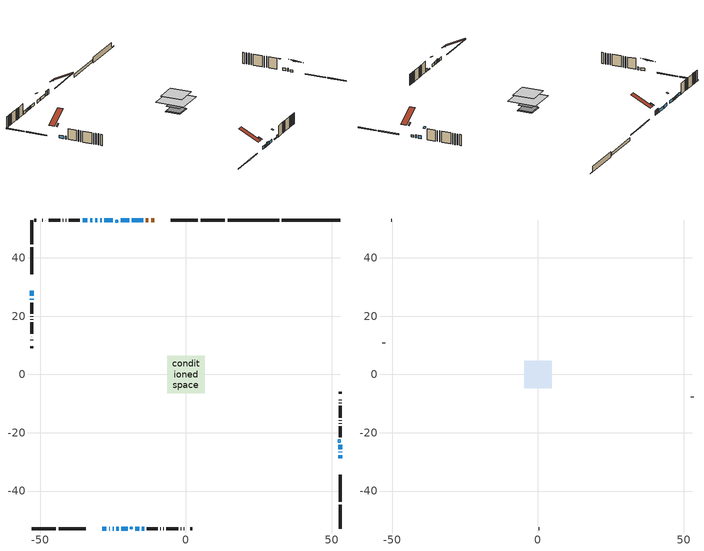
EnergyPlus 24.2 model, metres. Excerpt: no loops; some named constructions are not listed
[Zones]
conditioned space
 floor outside (Floor1 construction): -0.9,-0.9 -0.9,0.9 0.9,0.9 0.9,-0.9 z1.07
 floor adiabatic (Floor3 construction): -3.06,-3.06 -3.06,3.06 3.06,3.06 3.06,-3.06 z1.07
 floor adiabatic (AdiabaticFloorConstruction): -6.35,-6.35 -6.35,6.35 6.35,6.35 6.35,-6.35 z3.51
 floor foundation (Slab1 construction): -3.35,-3.35 -3.35,3.35 3.35,3.35 3.35,-3.35 z-1.37
 floor foundation (Slab2 construction): -3.06,-3.06 -3.06,3.06 3.06,3.06 3.06,-3.06 z-0.91
 wall outside (RimJoist1 construction): 13.35,53 4.98,53 / -53,-53 -44.64,-53 / -53,53 -53,44.64 / 53,-53 53,-44.64 z1.07:1.37
 wall outside (RimJoist2 construction): 4.06,53 -5.21,53 / -43.71,-53 -34.45,-53 / -53,43.71 -53,34.45 / 53,-43.71 53,-34.45 z1.07:1.37
 wall outside (AdiabaticWallConstruction 1): -10.91,53 -12,53 / -12.92,53 -13.75,53 z1.07:3.1
 wall outside (AdiabaticWallConstruction): 53,-28.74 53,-27.62 z1.07:1.93; -28.74,-53 -27.33,-53 / -26.4,-53 -26.1,-53 / 53,-26.7 53,-26.5 / 53,-25.57 53,-24.16 / -14.68,53 -18.61,53 / -19.53,53 -22.42,53 / -22.2,-53 -20.05,-53 / -53,26.04 -53,25.57 / -25.09,53 -27.98,53 / -28.9,53 -29.44,53 / -30.37,53 -31.16,53 / -32.09,53 -32.86,53 / -33.79,53 -35.49,53 z1.07:2.29; -53,28.74 -53,26.96 / -15.18,-53 -14.37,-53 z1.07:2.24; -25.17,-53 -24.86,-53 z1.07:2.75; -23.94,-53 -23.12,-53 z1.07:2.54; -17.43,-53 -16.11,-53 z1.07:1.5
 wall outside (Wall1 construction): -36.42,53 -40.17,53 / -13.44,-53 -9.7,-53 / -53,24.64 -53,20.89 / 53,-21.5 53,-17.75 z1.07:5.95
 wall outside (Wall2 construction): -41.1,53 -41.18,53 / -8.77,-53 -8.69,-53 / -53,19.96 -53,19.88 / 53,-16.82 53,-16.74 z1.07:5.95
 wall outside (Wall3 construction): -42.11,53 -42.23,53 / -7.76,-53 -7.63,-53 / -53,18.95 -53,18.83 / 53,-15.81 53,-15.69 z1.07:5.95
 wall outside (Wall4 construction): -43.16,53 -47.14,53 / -6.7,-53 -2.73,-53 / -53,17.9 -53,13.92 / 53,-14.76 53,-10.78 z1.07:5.95
 wall outside (Wall5 construction): -48.07,53 -48.16,53 / -1.8,-53 -1.7,-53 / -53,12.99 -53,12.9 / 53,-9.85 53,-9.76 z1.07:5.95
 wall outside (Wall6 construction): -49.09,53 -49.25,53 / -0.77,-53 -0.62,-53 / -53,11.97 -53,11.81 / 53,-8.83 53,-8.67 z1.07:5.95
 wall outside (Wall9 construction): -51.29,53 -52.07,53 / 1.42,-53 2.21,-53 / -53,9.77 -53,8.99 / 53,-6.63 53,-5.85 z1.07:5.95
 wall foundation (FoundationWall1 construction): 32.88,53,-1.37 32.88,53,1.07 50.5,53,1.07 50.5,53,-1.27 53,53,-1.27 53,53,-1.37
 wall foundation (FoundationWall2 construction): 31.96,53 14.28,53 z-0.91:0.29
 window (WindowConstruction): 53,-28.74 53,-27.63 z1.07:1.93
 window (WindowConstruction 6): -28.74,-53 -27.33,-53 z1.07:2.29
 window (WindowConstruction 7): -53,28.74 -53,26.96 z1.07:2.24
 window (WindowConstruction 15): -26.4,-53 -26.1,-53 z1.07:2.29
 window (WindowConstruction 16): -25.17,-53 -24.86,-53 z1.07:2.75
 window (WindowConstruction 8): 53,-26.7 53,-26.5 z1.07:2.29
 window (WindowConstruction 9): 53,-25.57 53,-24.16 z1.07:2.29
 window (WindowConstruction 10): -14.68,53 -18.61,53 z1.07:2.29
 window (WindowConstruction 11): -19.53,53 -22.42,53 z1.07:2.29
 window (WindowConstruction 12): -23.94,-53 -23.13,-53 z1.07:2.54
 window (WindowConstruction 13): -22.2,-53 -20.05,-53 z1.07:2.29
 window (WindowConstruction 14): -53,26.04 -53,25.57 z1.07:2.29
 window (WindowConstruction 17): -25.09,53 -27.97,53 z1.07:2.29
 window (WindowConstruction 18): -28.9,53 -29.44,53 z1.07:2.29
 window (WindowConstruction 1): -30.37,53 -31.16,53 z1.07:2.29
 window (WindowConstruction 2): -32.09,53 -32.86,53 z1.07:2.29
 window (WindowConstruction 3): -33.79,53 -35.49,53 z1.07:2.29
 window (WindowConstruction 4): -17.43,-53 -16.11,-53 z1.07:1.5
 window (WindowConstruction 5): -15.18,-53 -14.37,-53 z1.07:2.24
 door (Door): -10.91,53 -12,53 z1.07:3.1
 door (Door 1): -12.92,53 -13.75,53 z1.07:3.1
 ceiling adiabatic (AdiabaticFloorConstruction): 6.35,-6.35 6.35,6.35 -6.35,6.35 -6.35,-6.35 z3.51
 roof outside (Roof2 construction): -9.98,53,5.95 -9.98,51.44,6.73 -9.55,51.44,6.73 -9.55,53,5.95; -29.67,-53,5.95 -29.67,-51.44,6.73 -30.11,-51.44,6.73 -30.11,-53,5.95; -53,29.67,5.95 -51.44,29.67,6.73 -51.44,30.11,6.73 -53,30.11,5.95; 53,-29.67,5.95 51.44,-29.67,6.73 51.44,-30.11,6.73 53,-30.11,5.95
 roof outside (AdiabaticRoofConstruction): 53,-22.43,5.95 52.28,-22.43,6.31 52.28,-23.24,6.31 53,-23.24,5.95; -24.16,53,5.95 -24.16,52.28,6.31 -23.35,52.28,6.31 -23.35,53,5.95; -18.36,-53,5.95 -18.36,-52.32,6.29 -19.12,-52.32,6.29 -19.12,-53,5.95
 skylight (SkylightConstruction): 53,-22.43,5.95 52.28,-22.43,6.31 52.28,-23.23,6.31 53,-23.23,5.95
 skylight (SkylightConstruction 1): -24.16,53,5.95 -24.16,52.28,6.31 -23.35,52.28,6.31 -23.35,53,5.95
 skylight (SkylightConstruction 2): -18.36,-53,5.95 -18.36,-52.32,6.29 -19.12,-52.32,6.29 -19.12,-53,5.95
attic - vented
 floor to conditioned space (Floor2 construction Reversed): -4.69,-4.69 -4.69,4.69 4.69,4.69 4.69,-4.69 z5.95
 wall outside (Wall8 construction): -50.18,53 -50.36,53 / 0.31,-53 0.49,-53 / -53,10.88 -53,10.7 / 53,-7.74 53,-7.56 z1.07:5.95
 roof outside (Roof1 construction): -8.62,53,5.95 -8.62,44.12,10.39 -6.14,44.12,10.39 -6.14,53,5.95; -31.04,-53,5.95 -31.04,-44.12,10.39 -33.52,-44.12,10.39 -33.52,-53,5.95; -53,31.04,5.95 -44.12,31.04,10.39 -44.12,33.52,10.39 -53,33.52,5.95; 53,-31.04,5.95 44.12,-31.04,10.39 44.12,-33.52,10.39 53,-33.52,5.95
[Schedule:Day:Interval]
clothes dryer exhaust 0 schedule day: No, 01:00, 0.123457, 02:00, 0.0740741, 03:00, 0.0493827, 04:00, 0.0246914, 05:00, 0.0493827, 06:00, 0.0740741, 07:00, 0.197531, 08:00, 0.395062, 09:00, 0.592593, 10:00, 0.839506, 11:00, 0.962963, 12:00, 1, 13:00, 0.91358, 14:00, 0.82716, 15:00, 0.716049, 16:00, 0.753086, 17:00, 0.679012, 18:00, 0.666667, 20:00, 0.62963, 21:00, 0.641975, 22:00, 0.666667, 23:00, 0.54321, 24:00, 0.296296
clothes dryer exhaust 0 schedule default day; cooling season schedule day; cooling season schedule day 2; cooling season schedule default day; exterior lighting schedule default day; natural vent schedule default day: No, 24:00, 0
cooling season schedule day 1: No, 24:00, 1
exterior lighting schedule day 10: No, 01:00, 0.552381, 03:00, 0.510952, 05:00, 0.483333, 06:00, 0.538571, 07:00, 0.607619, 08:00, 0.56619, 09:00, 0.428095, 10:00, 0.345238, 12:00, 0.331429, 13:00, 0.345238, 14:00, 0.386667, 15:00, 0.414286, 16:00, 0.483333, 17:00, 0.607619, 18:00, 0.773333, 19:00, 0.88381, 20:00, 0.939048, 21:00, 0.966667, 22:00, 0.897619, 23:00, 0.773333, 24:00, 0.649048
exterior lighting schedule day 11: No, 01:00, 0.571429, 03:00, 0.528571, 05:00, 0.5, 06:00, 0.557143, 07:00, 0.628571, 08:00, 0.585714, 09:00, 0.442857, 10:00, 0.357143, 12:00, 0.342857, 13:00, 0.357143, 14:00, 0.4, 15:00, 0.428571, 16:00, 0.5, 17:00, 0.628571, 18:00, 0.8, 19:00, 0.914286, 20:00, 0.971429, 21:00, 1, 22:00, 0.928571, 23:00, 0.8, 24:00, 0.671429
exterior lighting schedule day 8: No, 01:00, 0.466667, 03:00, 0.431667, 05:00, 0.408333, 06:00, 0.455, 07:00, 0.513333, 08:00, 0.478333, 09:00, 0.361667, 10:00, 0.291667, 12:00, 0.28, 13:00, 0.291667, 14:00, 0.326667, 15:00, 0.35, 16:00, 0.408333, 17:00, 0.513333, 18:00, 0.653333, 19:00, 0.746667, 20:00, 0.793333, 21:00, 0.816667, 22:00, 0.758333, 23:00, 0.653333, 24:00, 0.548333
exterior lighting schedule day 9: No, 01:00, 0.509524, 03:00, 0.47131, 05:00, 0.445833, 06:00, 0.496786, 07:00, 0.560476, 08:00, 0.522262, 09:00, 0.394881, 10:00, 0.318452, 12:00, 0.305714, 13:00, 0.318452, 14:00, 0.356667, 15:00, 0.382143, 16:00, 0.445833, 17:00, 0.560476, 18:00, 0.713333, 19:00, 0.815238, 20:00, 0.86619, 21:00, 0.891667, 22:00, 0.827976, 23:00, 0.713333, 24:00, 0.59869
[Schedule:Week:Daily]
clothes dryer exhaust 0 schedule Week Rule - Jan1-Dec31: clothes dryer exhaust 0 schedule day, clothes dryer exhaust 0 schedule day, clothes dryer exhaust 0 schedule day, clothes dryer exhaust 0 schedule day, clothes dryer exhaust 0 schedule day, clothes dryer exhaust 0 schedule day, clothes dryer exhaust 0 schedule day, clothes dryer exhaust 0 schedule default day, clothes dryer exhaust 0 schedule default day, clothes dryer exhaust 0 schedule default day, clothes dryer exhaust 0 schedule default day, clothes dryer exhaust 0 schedule default day
cooling season schedule Week Rule - Jan1-May26: cooling season schedule day, cooling season schedule day, cooling season schedule day, cooling season schedule day, cooling season schedule day, cooling season schedule day, cooling season schedule day, cooling season schedule default day, cooling season schedule default day, cooling season schedule default day, cooling season schedule default day, cooling season schedule default day
cooling season schedule Week Rule - May27-Jun2: cooling season schedule day, cooling season schedule day, cooling season schedule day, cooling season schedule day, cooling season schedule day, cooling season schedule day 1, cooling season schedule day 1, cooling season schedule default day, cooling season schedule default day, cooling season schedule default day, cooling season schedule default day, cooling season schedule default day
cooling season schedule Week Rule - Jun3-Aug25: cooling season schedule day 1, cooling season schedule day 1, cooling season schedule day 1, cooling season schedule day 1, cooling season schedule day 1, cooling season schedule day 1, cooling season schedule day 1, cooling season schedule default day, cooling season schedule default day, cooling season schedule default day, cooling season schedule default day, cooling season schedule default day
cooling season schedule Week Rule - Aug26-Sep1: cooling season schedule day 1, cooling season schedule day 1, cooling season schedule day 1, cooling season schedule day 1, cooling season schedule day 1, cooling season schedule day 1, cooling season schedule day 2, cooling season schedule default day, cooling season schedule default day, cooling season schedule default day, cooling season schedule default day, cooling season schedule default day
cooling season schedule Week Rule - Sep2-Dec31: cooling season schedule day 2, cooling season schedule day 2, cooling season schedule day 2, cooling season schedule day 2, cooling season schedule day 2, cooling season schedule day 2, cooling season schedule day 2, cooling season schedule default day, cooling season schedule default day, cooling season schedule default day, cooling season schedule default day, cooling season schedule default day
exterior lighting schedule Week Rule - Sep2-Sep29: exterior lighting schedule day 8, exterior lighting schedule day 8, exterior lighting schedule day 8, exterior lighting schedule day 8, exterior lighting schedule day 8, exterior lighting schedule day 8, exterior lighting schedule day 8, exterior lighting schedule default day, exterior lighting schedule default day, exterior lighting schedule default day, exterior lighting schedule default day, exterior lighting schedule default day
exterior lighting schedule Week Rule - Sep30-Oct6: exterior lighting schedule day 8, exterior lighting schedule day 9, exterior lighting schedule day 9, exterior lighting schedule day 9, exterior lighting schedule day 9, exterior lighting schedule day 9, exterior lighting schedule day 9, exterior lighting schedule default day, exterior lighting schedule default day, exterior lighting schedule default day, exterior lighting schedule default day, exterior lighting schedule default day
exterior lighting schedule Week Rule - Oct7-Oct27: exterior lighting schedule day 9, exterior lighting schedule day 9, exterior lighting schedule day 9, exterior lighting schedule day 9, exterior lighting schedule day 9, exterior lighting schedule day 9, exterior lighting schedule day 9, exterior lighting schedule default day, exterior lighting schedule default day, exterior lighting schedule default day, exterior lighting schedule default day, exterior lighting schedule default day
exterior lighting schedule Week Rule - Oct28-Nov3: exterior lighting schedule day 9, exterior lighting schedule day 9, exterior lighting schedule day 9, exterior lighting schedule day 9, exterior lighting schedule day 10, exterior lighting schedule day 10, exterior lighting schedule day 10, exterior lighting schedule default day, exterior lighting schedule default day, exterior lighting schedule default day, exterior lighting schedule default day, exterior lighting schedule default day
exterior lighting schedule Week Rule - Nov4-Nov24: exterior lighting schedule day 10, exterior lighting schedule day 10, exterior lighting schedule day 10, exterior lighting schedule day 10, exterior lighting schedule day 10, exterior lighting schedule day 10, exterior lighting schedule day 10, exterior lighting schedule default day, exterior lighting schedule default day, exterior lighting schedule default day, exterior lighting schedule default day, exterior lighting schedule default day
exterior lighting schedule Week Rule - Nov25-Dec1: exterior lighting schedule day 10, exterior lighting schedule day 10, exterior lighting schedule day 10, exterior lighting schedule day 10, exterior lighting schedule day 10, exterior lighting schedule day 10, exterior lighting schedule day 11, exterior lighting schedule default day, exterior lighting schedule default day, exterior lighting schedule default day, exterior lighting schedule default day, exterior lighting schedule default day
exterior lighting schedule Week Rule - Dec2-Dec31: exterior lighting schedule day 11, exterior lighting schedule day 11, exterior lighting schedule day 11, exterior lighting schedule day 11, exterior lighting schedule day 11, exterior lighting schedule day 11, exterior lighting schedule day 11, exterior lighting schedule default day, exterior lighting schedule default day, exterior lighting schedule default day, exterior lighting schedule default day, exterior lighting schedule default day
natural vent schedule Week Rule - Jan1-Dec31: natural vent schedule default day, natural vent schedule default day, natural vent schedule default day, natural vent schedule default day, natural vent schedule default day, natural vent schedule default day, natural vent schedule default day, natural vent schedule default day, natural vent schedule default day, natural vent schedule default day, natural vent schedule default day, natural vent schedule default day
[Schedule:Year]
clothes dryer exhaust 0 schedule: clothes dryer exhaust 0 schedule Week Rule - Jan1-Dec31, 1, 1, 12, 31
cooling season schedule: cooling season schedule Week Rule - Jan1-May26, 1, 1, 5, 26, cooling season schedule Week Rule - May27-Jun2, 5, 27, 6, 2, cooling season schedule Week Rule - Jun3-Aug25, 6, 3, 8, 25, cooling season schedule Week Rule - Aug26-Sep1, 8, 26, 9, 1, cooling season schedule Week Rule - Sep2-Dec31, 9, 2, 12, 31
natural vent schedule: natural vent schedule Week Rule - Jan1-Dec31, 1, 1, 12, 31
